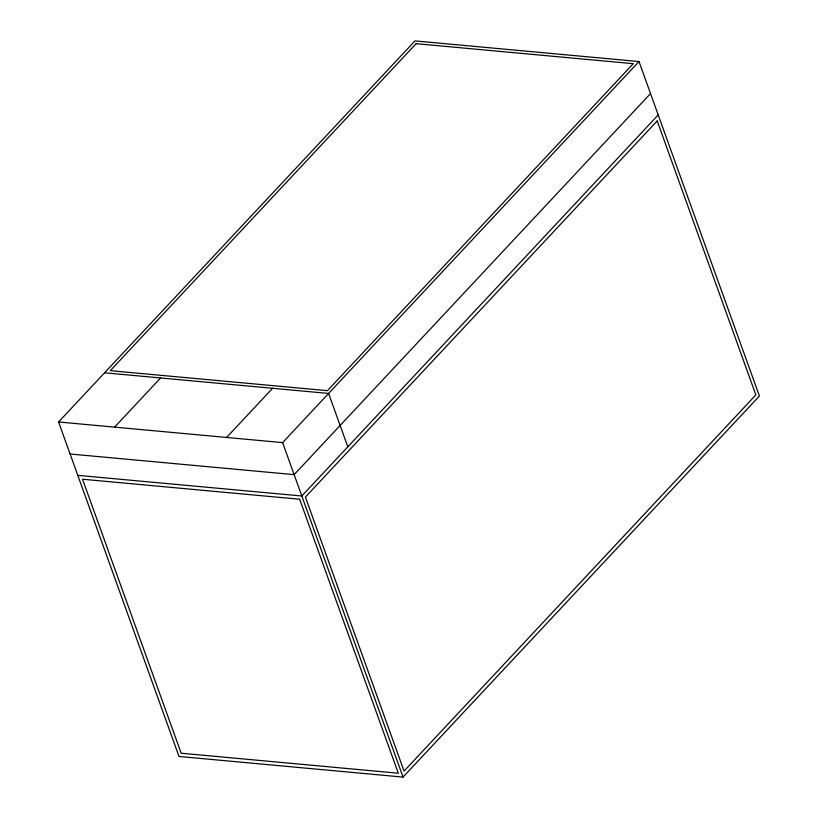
<?xml version="1.0" encoding="UTF-8"?>
<svg xmlns="http://www.w3.org/2000/svg" width="818" height="818" viewBox="0 0 818 818"><rect width="100%" height="100%" fill="white"/><g stroke="black" fill="none" stroke-linecap="round" stroke-linejoin="round"><path stroke-width="1.23" d="M58.579 421.976L414.971 40.9L639.001 61.544L759.421 396.024L403.029 777.1L178.999 756.456L58.579 421.976L282.609 442.62L639.001 61.544M114.592 427.139L160.573 377.967M226.606 437.456L272.588 388.284M650.525 93.569L294.143 474.644L70.113 454M658.214 114.919L301.822 495.994L77.792 475.35M104.561 372.803L328.601 393.448L347.814 446.822M282.609 442.62L403.029 777.1M416.117 43.681L110.307 370.666L327.445 390.667L633.255 63.681L416.117 43.681M657.202 120.931L305.411 497.088L404.051 771.088L755.842 394.92L657.202 120.931M299.664 499.236L82.526 479.225L181.167 753.214L398.305 773.225L299.664 499.236"/></g></svg>
